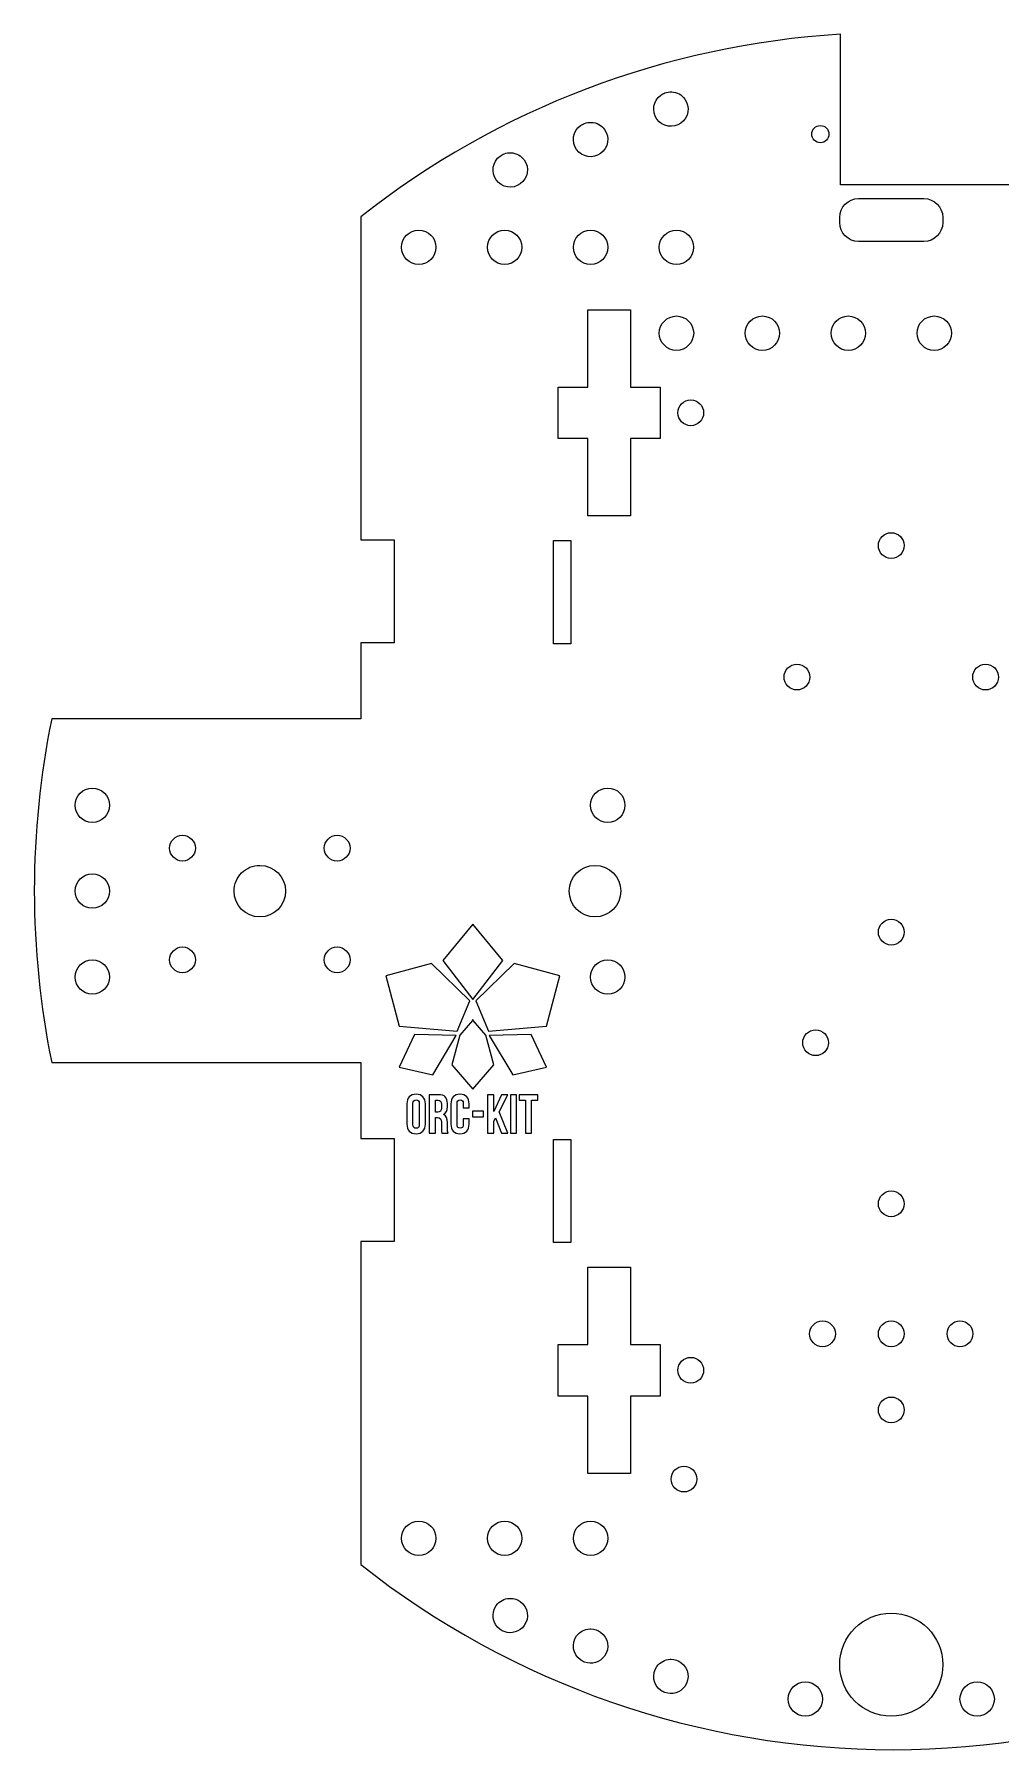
# Model space of a CAD drawing. Extents: x 5 to 205, y 41 to 241.
# Drawn here: x 5.2 to 117.7, y 41.3 to 241 of the extents above; entities that cross this region are included whole.
import ezdxf

# ---------------------------------------------------------------- set-up
doc = ezdxf.new("R2010")
doc.units = 0
doc.layers.add('Layer_1', color=7, linetype='CONTINUOUS')

msp = doc.modelspace()

# ---------------------------------------------------------------- linework, layer by layer
at = {"layer": 'Layer_1', "color": 7}
for p, q in [((99.078387, 223.4335), (99.078387, 240.951674)), ((99.078387, 240.951674), (99.078387, 240.951674)), ((79.4226, 234.246689), (79.4226, 234.246689)), ((70.071784, 230.702376), (70.071784, 230.702376)), ((96.728557, 230.333049), (96.728557, 230.333049)), ((60.720969, 227.158049), (60.720969, 227.158049)), ((122.078394, 223.4335), (99.078387, 223.4335)), ((101.174107, 221.832756), (108.783634, 221.832756)), ((101.174107, 221.832756), (101.174107, 221.832756)), ((43.228703, 219.708387), (43.228703, 182.110545)), ((49.978886, 218.160009), (49.978886, 218.160009)), ((59.978482, 218.159444), (59.978482, 218.159444)), ((69.978628, 218.159444), (69.978628, 218.159444)), ((79.978778, 218.159444), (79.978778, 218.159444)), ((98.978616, 219.028172), (98.978616, 219.637817)), ((110.978572, 219.637817), (110.978572, 219.028172)), ((108.783634, 216.832684), (101.174107, 216.832684)), ((69.642389, 208.891862), (74.642461, 208.891862)), ((69.642389, 199.891617), (69.642389, 208.891862)), ((69.642389, 208.891862), (69.642389, 208.891862)), ((74.642461, 208.891862), (74.642461, 199.891617)), ((79.979328, 208.159848), (79.979328, 208.159848)), ((89.978924, 208.159848), (89.978924, 208.159848)), ((99.97852, 208.159284), (99.97852, 208.159284)), ((109.97867, 208.159284), (109.97867, 208.159284)), ((66.192332, 193.891641), (66.192332, 199.891617)), ((66.192332, 199.891617), (69.642389, 199.891617)), ((74.642461, 199.891617), (78.091967, 199.891617)), ((78.091967, 199.891617), (78.091967, 193.891641)), ((81.642345, 198.391747), (81.642345, 198.391747)), ((69.642389, 193.891641), (66.192332, 193.891641)), ((69.642389, 184.891949), (69.642389, 193.891641)), ((78.091967, 193.891641), (74.642461, 193.891641)), ((74.642461, 193.891641), (74.642461, 184.891949)), ((74.642461, 184.891949), (69.642389, 184.891949)), ((43.228703, 182.110545), (47.116975, 182.110545)), ((47.116975, 182.110545), (47.116975, 170.109499)), ((65.668127, 182.010181), (67.667934, 182.010181)), ((65.668127, 170.009677), (65.668127, 182.010181)), ((65.668127, 182.010181), (65.668127, 182.010181)), ((67.667934, 182.010181), (67.667934, 170.009677)), ((104.978595, 182.934019), (104.978595, 182.934019)), ((47.116975, 170.109499), (43.228703, 170.109499)), ((43.228703, 170.109499), (43.228703, 161.260281)), ((67.667934, 170.009677), (65.668127, 170.009677)), ((94.002245, 167.627919), (94.002245, 167.627919)), ((115.955496, 167.627919), (115.955496, 167.627919)), ((43.228703, 161.260281), (7.255843, 161.260281)), ((11.978654, 153.208114), (11.978654, 153.208114)), ((71.978988, 153.208114), (71.978988, 153.208114)), ((22.478755, 147.708111), (22.478755, 147.708111)), ((40.479241, 147.708111), (40.479241, 147.708111)), ((31.478999, 144.207878), (31.478999, 144.207878)), ((70.490156, 144.207878), (70.490156, 144.207878)), ((11.978654, 143.208049), (11.978654, 143.208049)), ((104.978595, 137.934021), (104.978595, 137.934021)), ((22.478755, 134.708306), (22.478755, 134.708306)), ((40.479241, 134.708306), (40.479241, 134.708306)), ((11.978654, 133.2079), (11.978654, 133.2079)), ((71.978988, 133.2079), (71.978988, 133.2079)), ((96.174032, 125.059862), (96.174032, 125.059862)), ((7.255843, 121.260248), (43.228703, 121.260248)), ((43.228703, 121.260248), (43.228703, 112.410464)), ((43.228703, 112.410464), (47.116975, 112.410464)), ((47.116975, 112.410464), (47.116975, 100.40998)), ((65.667574, 112.310247), (67.667934, 112.310247)), ((65.667574, 100.310271), (65.667574, 112.310247)), ((65.667574, 112.310247), (65.667574, 112.310247)), ((67.667934, 112.310247), (67.667934, 100.310271)), ((104.978595, 106.310259), (104.978595, 106.310259)), ((47.116975, 100.40998), (43.228703, 100.40998)), ((43.228703, 100.40998), (43.228703, 62.81211)), ((67.667934, 100.310271), (65.667574, 100.310271)), ((69.642389, 97.427964), (74.642461, 97.427964)), ((69.642389, 88.427728), (69.642389, 97.427964)), ((69.642389, 97.427964), (69.642389, 97.427964)), ((74.642461, 97.427964), (74.642461, 88.427728)), ((96.978809, 91.175528), (96.978809, 91.175528)), ((104.978595, 91.175528), (104.978595, 91.175528)), ((112.978932, 91.175528), (112.978932, 91.175528)), ((66.192332, 82.427768), (66.192332, 88.427728)), ((66.192332, 88.427728), (69.642389, 88.427728)), ((74.642461, 88.427728), (78.091967, 88.427728)), ((78.091967, 88.427728), (78.091967, 82.427768)), ((81.642345, 86.927886), (81.642345, 86.927886)), ((69.642389, 82.427768), (66.192332, 82.427768)), ((69.642389, 73.428068), (69.642389, 82.427768)), ((78.091967, 82.427768), (74.642461, 82.427768)), ((74.642461, 82.427768), (74.642461, 73.428068)), ((104.978595, 82.310335), (104.978595, 82.310335)), ((80.848595, 74.259862), (80.848595, 74.259862)), ((74.642461, 73.428068), (69.642389, 73.428068)), ((49.978886, 67.87402), (49.978886, 67.87402)), ((59.978482, 67.87402), (59.978482, 67.87402)), ((69.978628, 67.87402), (69.978628, 67.87402)), ((60.676872, 58.877707), (60.676872, 58.876521)), ((60.676872, 58.876521), (60.676872, 58.876521)), ((104.978595, 57.15886), (104.978595, 57.15886)), ((70.027687, 55.332205), (70.027687, 55.33102)), ((70.027687, 55.33102), (70.027687, 55.33102)), ((79.378502, 51.786676), (79.378502, 51.78549)), ((79.378502, 51.78549), (79.378502, 51.78549)), ((94.978446, 49.156647), (94.978446, 49.156647)), ((114.978742, 49.156647), (114.978742, 49.156647))]:
    msp.add_line(p, q, dxfattribs=at)
at = {"layer": 'Layer_1', "color": 5}
for p, q in [((56.267664, 137.378054), (52.770248, 133.120678)), ((59.765081, 133.120678), (56.267664, 137.378054)), ((56.267664, 137.378054), (56.267664, 137.378054)), ((51.462337, 132.7704), (46.134404, 131.342908)), ((55.925833, 128.445935), (51.462337, 132.7704)), ((51.462337, 132.7704), (51.462337, 132.7704)), ((52.770248, 133.120678), (56.267664, 128.58318)), ((56.267664, 128.58318), (59.765081, 133.120678)), ((61.072991, 132.7704), (56.609495, 128.445935)), ((66.400924, 131.342908), (61.072991, 132.7704)), ((61.072991, 132.7704), (61.072991, 132.7704)), ((46.134404, 131.342908), (47.702212, 125.492115)), ((64.833116, 125.492115), (66.400924, 131.342908)), ((54.450721, 124.901918), (55.925833, 128.445935)), ((56.609495, 128.445935), (58.084867, 124.901918)), ((56.222214, 126.164254), (54.743775, 124.441026)), ((56.221319, 126.271542), (56.222214, 126.164254)), ((56.222089, 126.271542), (56.221319, 126.271542)), ((56.26843, 126.217515), (56.222089, 126.271542)), ((56.314779, 126.271542), (56.26843, 126.217515)), ((56.313884, 126.164254), (56.314779, 126.271542)), ((57.792587, 124.441026), (56.313884, 126.164254)), ((49.490479, 124.499149), (47.681728, 120.730322)), ((47.702212, 125.492115), (54.450721, 124.901918)), ((54.347273, 124.410303), (49.490479, 124.499149)), ((49.490479, 124.499149), (49.490479, 124.499149)), ((51.604189, 119.836698), (54.347273, 124.410303)), ((54.743775, 124.441026), (53.820195, 120.99431)), ((58.716163, 120.99431), (57.792587, 124.441026)), ((58.084867, 124.901918), (64.833116, 125.492115)), ((63.044849, 124.499149), (58.188055, 124.410303)), ((58.188055, 124.410303), (60.93114, 119.836698)), ((64.853601, 120.730322), (63.044849, 124.499149)), ((63.044849, 124.499149), (63.044849, 124.499149)), ((47.681728, 120.730322), (51.604189, 119.836698)), ((53.820195, 120.99431), (56.268049, 118.165702)), ((56.268049, 118.165702), (58.716163, 120.99431)), ((60.93114, 119.836698), (64.853601, 120.730322)), ((48.60268, 116.426887), (48.60268, 114.091967)), ((49.308285, 114.047063), (49.308285, 116.471791)), ((49.308285, 116.471791), (49.308285, 116.471791)), ((50.039559, 116.471791), (50.039559, 114.047063)), ((50.745169, 114.091967), (50.745169, 116.426887)), ((52.268538, 117.504526), (51.203711, 117.504526)), ((51.203711, 117.504526), (51.203711, 113.014283)), ((51.909316, 115.483937), (51.909316, 116.863083)), ((51.909316, 116.863083), (52.249294, 116.863083)), ((52.249294, 116.863083), (52.249294, 116.863083)), ((52.608511, 116.401228), (52.608511, 115.958622)), ((53.314121, 116.118966), (53.314121, 116.471769)), ((53.726869, 116.426887), (53.726869, 114.091967)), ((54.432474, 114.047063), (54.432474, 116.471791)), ((55.163743, 116.471791), (55.163743, 115.990692)), ((55.163743, 115.990692), (55.830864, 115.990692)), ((55.830864, 115.990692), (55.830864, 116.426887)), ((58.699788, 117.504549), (57.994178, 117.504549)), ((57.994178, 117.504549), (57.994178, 113.014305)), ((58.699788, 115.560911), (58.699788, 117.504549)), ((59.623515, 117.504549), (58.712635, 115.560911)), ((59.347686, 115.503182), (60.329125, 117.504549)), ((60.329125, 117.504549), (59.623515, 117.504549)), ((61.355866, 117.504549), (60.650257, 117.504549)), ((60.650257, 117.504549), (60.650257, 113.014305)), ((61.355866, 113.014305), (61.355866, 117.504549)), ((63.841238, 117.504549), (61.66026, 117.504549)), ((61.66026, 117.504549), (61.66026, 116.863083)), ((61.66026, 116.863083), (62.397944, 116.863083)), ((61.66026, 116.863083), (61.66026, 116.863083)), ((62.397944, 116.863083), (62.397944, 113.014305)), ((63.103554, 113.014305), (63.103554, 116.863083)), ((63.103554, 116.863083), (63.841238, 116.863083)), ((63.841238, 116.863083), (63.841238, 117.504549)), ((48.60268, 114.091967), (48.60268, 114.091967)), ((52.18515, 115.483937), (51.909316, 115.483937)), ((51.909316, 113.014283), (51.909316, 114.842453)), ((51.909316, 114.842453), (52.153076, 114.842453)), ((52.614926, 114.271551), (52.614926, 113.565941)), ((52.852271, 115.201698), (52.852271, 115.214501)), ((53.320541, 113.559548), (53.320541, 114.252329)), ((55.163743, 114.688524), (55.163743, 114.047063)), ((55.830864, 114.688524), (55.163743, 114.688524)), ((55.163743, 114.688524), (55.163743, 114.688524)), ((55.830864, 114.091967), (55.830864, 114.688524)), ((57.516109, 115.580155), (56.233182, 115.580155)), ((56.233182, 115.580155), (56.233182, 114.938694)), ((56.233182, 114.938694), (57.516109, 114.938694)), ((56.233182, 114.938694), (56.233182, 114.938694)), ((57.516109, 114.938694), (57.516109, 115.580155)), ((58.712635, 115.560911), (58.699788, 115.560911)), ((58.699788, 114.393451), (58.917883, 114.803987)), ((58.699788, 113.014305), (58.699788, 114.393451)), ((58.917883, 114.803987), (59.604249, 113.014305)), ((60.329125, 113.014305), (59.347686, 115.503182)), ((51.203711, 113.014283), (51.909316, 113.014283)), ((52.679075, 113.014283), (53.397514, 113.014283)), ((53.397514, 113.014283), (53.397514, 113.014305)), ((57.994178, 113.014305), (58.699788, 113.014305)), ((59.604249, 113.014305), (59.604271, 113.014305)), ((59.604271, 113.014305), (60.329125, 113.014305)), ((60.650257, 113.014305), (61.355866, 113.014305)), ((60.650257, 113.014305), (60.650257, 113.014305)), ((62.397944, 113.014305), (63.103554, 113.014305))]:
    msp.add_line(p, q, dxfattribs=at)
at = {"layer": 'Layer_1', "color": 7}
for points in [[(99.078387, 240.951674), (78.731866, 239.728066), (59.245144, 232.31599), (43.228703, 219.708387)], [(77.706669, 231.079959), (77.06117, 231.976471), (77.264782, 233.226538), (78.161419, 233.871864)], [(78.161419, 233.871864), (78.308019, 233.977314), (78.468226, 234.062424), (78.637669, 234.124871)], [(78.637669, 234.124871), (78.888536, 234.21755), (79.155442, 234.258972), (79.4226, 234.246689)], [(79.4226, 234.246689), (80.032259, 234.218213), (80.595552, 233.912922), (80.952224, 233.417662)], [(80.952224, 233.417662), (81.597954, 232.521434), (81.394842, 231.271427), (80.498572, 230.625756)], [(68.355851, 227.535645), (67.710239, 228.432014), (67.9136, 229.68205), (68.810053, 230.327548)], [(68.810053, 230.327548), (68.956792, 230.433235), (69.117187, 230.518534), (69.286854, 230.581108)], [(69.286854, 230.581108), (69.537758, 230.673598), (69.804664, 230.714834), (70.071784, 230.702376)], [(70.071784, 230.702376), (70.681545, 230.67421), (71.245055, 230.369097), (71.601959, 229.873899)], [(71.601959, 229.873899), (72.247949, 228.977428), (72.044557, 227.726972), (71.147757, 227.081443)], [(80.498572, 230.625756), (79.602203, 229.980144), (78.352167, 230.183505), (77.706669, 231.079959)], [(95.728652, 229.333144), (95.728705, 229.885354), (96.176346, 230.332995), (96.728557, 230.333049)], [(96.728557, 230.333049), (97.280767, 230.332995), (97.728408, 229.885354), (97.728459, 229.333144)], [(96.728557, 228.333239), (96.176346, 228.333293), (95.728705, 228.780934), (95.728652, 229.333144)], [(97.728459, 229.333144), (97.728408, 228.780934), (97.280767, 228.333293), (96.728557, 228.333239)], [(59.004485, 223.991866), (58.358986, 224.888378), (58.562601, 226.138445), (59.459238, 226.783772)], [(59.459238, 226.783772), (59.606008, 226.889266), (59.766403, 226.974379), (59.936039, 227.036781)], [(59.936039, 227.036781), (60.186943, 227.129271), (60.453849, 227.170506), (60.720969, 227.158049)], [(60.720969, 227.158049), (61.33073, 227.129883), (61.894237, 226.82477), (62.251141, 226.329572)], [(62.251141, 226.329572), (62.896756, 225.433203), (62.693395, 224.183164), (61.796941, 223.537666)], [(71.147757, 227.081443), (70.251385, 226.435828), (69.001349, 226.639192), (68.355851, 227.535645)], [(61.796941, 223.537666), (60.900474, 222.891676), (59.650015, 223.095065), (59.004485, 223.991866)], [(98.978616, 219.637817), (98.978616, 220.853944), (99.95798, 221.832756), (101.174107, 221.832756)], [(108.783634, 221.832756), (109.99976, 221.832756), (110.978572, 220.853944), (110.978572, 219.637817)], [(47.978526, 216.160199), (47.97863, 217.264834), (48.874251, 218.160206), (49.978886, 218.160009)], [(49.978886, 218.160009), (51.083306, 218.159904), (51.978591, 217.264622), (51.978695, 216.160199)], [(57.978672, 216.159634), (57.978777, 217.264055), (58.874062, 218.15934), (59.978482, 218.159444)], [(59.978482, 218.159444), (61.082902, 218.15934), (61.978187, 217.264055), (61.978292, 216.159634)], [(67.978822, 216.159634), (67.978926, 217.264055), (68.874208, 218.159337), (69.978628, 218.159444)], [(69.978628, 218.159444), (71.083263, 218.159642), (71.978884, 217.264269), (71.978988, 216.159634)], [(77.978418, 216.159634), (77.978522, 217.264269), (78.874143, 218.159642), (79.978778, 218.159444)], [(79.978778, 218.159444), (81.083198, 218.159337), (81.97848, 217.264055), (81.978585, 216.159634)], [(101.174107, 216.832684), (99.95798, 216.832684), (98.978616, 217.812046), (98.978616, 219.028172)], [(110.978572, 219.028172), (110.978572, 217.812046), (109.99976, 216.832684), (108.783634, 216.832684)], [(49.978886, 214.159839), (48.874034, 214.159641), (47.978328, 215.055347), (47.978526, 216.160199)], [(51.978695, 216.160199), (51.978893, 215.055573), (51.08352, 214.159943), (49.978886, 214.159839)], [(59.978482, 214.159825), (58.874062, 214.159929), (57.978777, 215.055214), (57.978672, 216.159634)], [(61.978292, 216.159634), (61.978187, 215.055214), (61.082902, 214.159929), (59.978482, 214.159825)], [(69.978628, 214.159825), (68.874208, 214.159932), (67.978926, 215.055214), (67.978822, 216.159634)], [(71.978988, 216.159634), (71.978884, 215.055), (71.083263, 214.159627), (69.978628, 214.159825)], [(79.978778, 214.159825), (78.874143, 214.159627), (77.978522, 215.055), (77.978418, 216.159634)], [(81.978585, 216.159634), (81.97848, 215.055214), (81.083198, 214.159932), (79.978778, 214.159825)], [(77.978968, 206.160038), (77.979072, 207.264673), (78.874693, 208.160046), (79.979328, 208.159848)], [(79.979328, 208.159848), (81.083748, 208.159744), (81.979033, 207.264459), (81.979138, 206.160038)], [(87.978564, 206.160038), (87.978669, 207.264673), (88.87429, 208.160046), (89.978924, 208.159848)], [(89.978924, 208.159848), (91.083344, 208.159744), (91.97863, 207.264459), (91.978734, 206.160038)], [(97.978711, 206.159474), (97.978815, 207.263894), (98.8741, 208.159179), (99.97852, 208.159284)], [(99.97852, 208.159284), (101.082941, 208.159179), (101.978226, 207.263894), (101.97833, 206.159474)], [(107.97886, 206.159474), (107.978964, 207.263894), (108.874241, 208.159179), (109.97867, 208.159284)], [(109.97867, 208.159284), (111.083304, 208.159481), (111.978925, 207.264109), (111.97903, 206.159474)], [(79.979328, 204.159678), (78.874476, 204.159481), (77.97877, 205.055186), (77.978968, 206.160038)], [(81.979138, 206.160038), (81.979335, 205.055404), (81.083963, 204.159783), (79.979328, 204.159678)], [(89.978924, 204.159678), (88.874072, 204.159481), (87.978367, 205.055186), (87.978564, 206.160038)], [(91.978734, 206.160038), (91.978932, 205.055404), (91.083559, 204.159783), (89.978924, 204.159678)], [(99.97852, 204.159664), (98.8741, 204.159769), (97.978815, 205.055054), (97.978711, 206.159474)], [(101.97833, 206.159474), (101.978226, 205.055054), (101.082941, 204.159769), (99.97852, 204.159664)], [(109.97867, 204.159664), (108.87425, 204.159769), (107.978964, 205.055054), (107.97886, 206.159474)], [(111.97903, 206.159474), (111.978925, 205.054839), (111.083296, 204.159467), (109.97867, 204.159664)], [(80.142486, 196.892442), (80.142769, 197.720544), (80.814243, 198.391668), (81.642345, 198.391747)], [(81.642345, 198.391747), (82.470659, 198.391973), (83.142368, 197.720756), (83.142751, 196.892442)], [(81.642345, 195.391483), (80.8136, 195.391562), (80.141956, 196.063696), (80.142486, 196.892442)], [(83.142751, 196.892442), (83.143316, 196.063482), (82.471305, 195.391257), (81.642345, 195.391483)], [(103.478736, 181.43416), (103.478815, 182.262477), (104.150279, 182.93394), (104.978595, 182.934019)], [(104.978595, 182.934019), (105.806912, 182.93394), (106.478372, 182.262477), (106.478451, 181.43416)], [(104.978595, 179.933754), (104.150064, 179.933833), (103.478511, 180.605629), (103.478736, 181.43416)], [(106.478451, 181.43416), (106.478677, 180.605632), (105.807123, 179.933833), (104.978595, 179.933754)], [(92.501836, 166.128049), (92.501906, 166.956597), (93.173708, 167.628145), (94.002245, 167.627919)], [(94.002245, 164.628208), (93.173719, 164.627982), (92.501923, 165.29953), (92.501836, 166.128049)], [(94.002245, 167.627919), (94.830564, 167.627835), (95.50203, 166.956372), (95.502101, 166.128049)], [(95.502101, 166.128049), (95.502013, 165.299727), (94.830553, 164.628292), (94.002245, 164.628208)], [(114.45564, 166.128049), (114.45571, 166.956372), (115.127176, 167.627835), (115.955496, 167.627919)], [(115.955496, 164.628208), (115.127188, 164.628292), (114.455727, 165.299727), (114.45564, 166.128049)], [(115.955496, 167.627919), (116.783815, 167.627835), (117.455281, 166.956372), (117.455352, 166.128049)], [(117.455352, 166.128049), (117.455264, 165.299727), (116.783804, 164.628292), (115.955496, 164.628208)], [(7.255843, 161.260281), (5.909999, 154.678717), (5.230778, 147.978282), (5.228472, 141.260518)], [(9.978845, 151.207751), (9.978644, 152.312397), (10.874017, 153.208001), (11.978654, 153.208114)], [(11.978654, 153.208114), (13.083506, 153.208311), (13.979215, 152.312594), (13.979014, 151.207751)], [(69.978628, 151.207751), (69.978428, 152.312594), (70.874136, 153.208311), (71.978988, 153.208114)], [(71.978988, 153.208114), (73.083626, 153.208001), (73.978999, 152.312397), (73.978798, 151.207751)], [(11.978654, 149.207952), (10.87424, 149.208065), (9.978958, 150.103331), (9.978845, 151.207751)], [(13.979014, 151.207751), (13.978904, 150.103133), (13.083286, 149.207755), (11.978654, 149.207952)], [(71.978988, 149.207952), (70.874357, 149.207755), (69.978738, 150.103133), (69.978628, 151.207751)], [(73.978798, 151.207751), (73.978688, 150.103331), (73.083406, 149.208065), (71.978988, 149.207952)], [(21.418044, 145.147369), (21.136759, 145.428757), (20.978791, 145.81037), (20.978899, 146.208241)], [(20.978899, 146.208241), (20.978971, 147.036561), (21.650435, 147.708031), (22.478755, 147.708111)], [(22.478755, 147.708111), (22.876628, 147.708219), (23.258244, 147.55025), (23.539633, 147.268961)], [(23.539633, 147.268961), (23.821023, 146.987673), (23.979129, 146.606114), (23.979164, 146.208241)], [(23.979164, 146.208241), (23.979272, 145.810275), (23.821228, 145.428577), (23.539823, 145.147173)], [(39.418174, 145.147174), (39.13677, 145.428578), (38.978727, 145.810275), (38.978834, 146.208241)], [(38.978834, 146.208241), (38.978869, 146.606113), (39.136975, 146.987672), (39.418364, 147.26896)], [(39.418364, 147.26896), (39.699752, 147.550248), (40.081368, 147.708218), (40.479241, 147.708111)], [(40.479241, 147.708111), (41.307562, 147.708033), (41.979028, 147.036562), (41.979099, 146.208241)], [(41.979099, 146.208241), (41.979207, 145.81037), (41.821239, 145.428756), (41.539953, 145.147368)], [(22.478755, 144.707834), (22.080885, 144.707872), (21.699329, 144.86598), (21.418044, 145.147369)], [(23.539823, 145.147173), (23.258418, 144.865769), (22.876721, 144.707726), (22.478755, 144.707834)], [(29.35741, 143.329194), (29.920084, 143.891871), (30.683256, 144.207948), (31.478999, 144.207878)], [(31.478999, 144.207878), (33.135849, 144.207718), (34.478863, 142.864451), (34.478711, 141.207601)], [(40.479241, 144.707834), (40.081275, 144.707726), (39.699578, 144.86577), (39.418174, 145.147174)], [(41.539953, 145.147368), (41.258667, 144.865979), (40.877111, 144.707872), (40.479241, 144.707834)], [(67.489891, 141.207601), (67.489739, 142.864669), (68.833091, 144.208019), (70.490156, 144.207878)], [(70.490156, 144.207878), (72.147007, 144.207708), (73.490023, 142.864443), (73.489871, 141.207601)], [(9.978845, 141.207686), (9.978644, 142.312332), (10.874017, 143.207936), (11.978654, 143.208049)], [(11.978654, 143.208049), (13.083506, 143.208247), (13.979215, 142.31253), (13.979014, 141.207686)], [(28.478734, 141.207601), (28.478661, 142.003345), (28.794735, 142.766518), (29.35741, 143.329194)], [(5.228472, 141.260518), (5.23073, 134.542585), (5.909965, 127.84198), (7.255843, 121.260248)], [(11.978654, 139.207888), (10.87424, 139.208001), (9.978958, 140.103266), (9.978845, 141.207686)], [(13.979014, 141.207686), (13.978904, 140.103068), (13.083286, 139.20769), (11.978654, 139.207888)], [(31.478999, 138.20789), (29.822154, 138.207743), (28.478893, 139.550756), (28.478734, 141.207601)], [(34.478711, 141.207601), (34.478552, 139.550972), (33.135628, 138.208049), (31.478999, 138.20789)], [(70.490156, 138.20789), (68.833311, 138.207749), (67.490049, 139.550759), (67.489891, 141.207601)], [(73.489871, 141.207601), (73.489713, 139.550985), (72.146787, 138.208059), (70.490156, 138.20789)], [(103.478736, 136.434179), (103.478827, 137.262502), (104.150284, 137.933937), (104.978595, 137.934021)], [(104.978595, 137.934021), (105.807118, 137.934247), (106.478914, 137.262699), (106.479001, 136.434179)], [(104.978595, 134.934309), (104.150273, 134.934394), (103.478813, 135.605857), (103.478736, 136.434179)], [(106.479001, 136.434179), (106.478931, 135.605631), (105.807129, 134.934084), (104.978595, 134.934309)], [(20.978899, 133.2079), (20.978791, 133.60577), (21.136759, 133.987383), (21.418044, 134.268771)], [(21.418044, 134.268771), (21.699329, 134.55016), (22.080885, 134.708268), (22.478755, 134.708306)], [(22.478755, 134.708306), (22.876721, 134.708414), (23.258418, 134.550371), (23.539823, 134.268967)], [(23.539823, 134.268967), (23.821228, 133.987563), (23.979272, 133.605866), (23.979164, 133.2079)], [(38.978834, 133.2079), (38.978727, 133.605865), (39.13677, 133.987562), (39.418174, 134.268966)], [(39.418174, 134.268966), (39.699578, 134.55037), (40.081275, 134.708414), (40.479241, 134.708306)], [(40.479241, 134.708306), (40.877111, 134.708268), (41.258667, 134.550161), (41.539953, 134.268772)], [(41.539953, 134.268772), (41.821239, 133.987384), (41.979207, 133.60577), (41.979099, 133.2079)], [(9.978845, 131.208101), (9.978958, 132.312521), (10.87424, 133.207787), (11.978654, 133.2079)], [(11.978654, 133.2079), (13.083286, 133.208097), (13.978904, 132.312719), (13.979014, 131.208101)], [(22.478755, 131.708058), (21.650446, 131.708137), (20.978986, 132.379591), (20.978899, 133.2079)], [(23.539623, 132.147197), (23.258235, 131.865915), (22.876623, 131.707949), (22.478755, 131.708058)], [(23.979164, 133.2079), (23.979122, 132.810031), (23.821012, 132.428479), (23.539623, 132.147197)], [(39.418374, 132.147198), (39.136986, 132.42848), (38.978876, 132.810032), (38.978834, 133.2079)], [(40.479241, 131.708058), (40.081373, 131.70795), (39.699762, 131.865916), (39.418374, 132.147198)], [(41.979099, 133.2079), (41.979012, 132.379589), (41.307551, 131.708136), (40.479241, 131.708058)], [(69.978628, 131.208101), (69.978738, 132.312719), (70.874357, 133.208097), (71.978988, 133.2079)], [(71.978988, 133.2079), (73.083406, 133.207787), (73.978688, 132.312521), (73.978798, 131.208101)], [(11.978654, 129.208303), (10.87424, 129.208416), (9.978958, 130.103681), (9.978845, 131.208101)], [(13.979014, 131.208101), (13.978904, 130.103483), (13.083286, 129.208105), (11.978654, 129.208303)], [(71.978988, 129.208303), (70.874357, 129.208105), (69.978738, 130.103483), (69.978628, 131.208101)], [(73.978798, 131.208101), (73.978688, 130.103681), (73.083406, 129.208416), (71.978988, 129.208303)], [(94.673626, 123.559992), (94.673697, 124.38854), (95.345498, 125.060088), (96.174032, 125.059862)], [(96.174032, 125.059862), (97.002354, 125.059777), (97.67382, 124.388314), (97.673891, 123.559992)], [(96.174032, 122.060122), (95.345498, 122.059896), (94.673697, 122.731444), (94.673626, 123.559992)], [(97.673891, 123.559992), (97.67382, 122.73167), (97.002354, 122.060207), (96.174032, 122.060122)], [(103.478736, 104.809853), (103.478511, 105.638373), (104.150064, 106.310175), (104.978595, 106.310259)], [(104.978595, 106.310259), (105.807341, 106.310485), (106.479227, 105.638599), (106.479001, 104.809853)], [(104.978595, 103.309983), (104.150273, 103.310068), (103.478813, 103.981531), (103.478736, 104.809853)], [(106.479001, 104.809853), (106.478931, 103.981305), (105.807129, 103.309757), (104.978595, 103.309983)], [(95.47895, 89.675122), (95.478724, 90.503642), (96.150275, 91.1755), (96.978809, 91.175528)], [(96.978809, 91.175528), (97.807334, 91.175528), (98.47889, 90.503642), (98.478665, 89.675122)], [(103.478736, 89.675122), (103.478511, 90.503642), (104.150064, 91.1755), (104.978595, 91.175528)], [(104.978595, 91.175528), (105.807341, 91.175528), (106.479227, 90.503867), (106.479001, 89.675122)], [(111.478526, 89.675122), (111.4783, 90.503867), (112.150186, 91.175754), (112.978932, 91.175528)], [(112.978932, 91.175528), (113.807463, 91.175528), (114.479016, 90.503642), (114.478791, 89.675122)], [(96.978809, 88.17528), (96.150498, 88.175365), (95.479037, 88.8468), (95.47895, 89.675122)], [(98.478665, 89.675122), (98.478577, 88.8468), (97.807117, 88.175365), (96.978809, 88.17528)], [(104.978595, 88.17528), (104.150284, 88.175365), (103.478832, 88.8468), (103.478736, 89.675122)], [(106.479001, 89.675122), (106.478914, 88.846602), (105.807118, 88.175054), (104.978595, 88.17528)], [(112.978932, 88.17528), (112.150409, 88.175054), (111.478613, 88.846602), (111.478526, 89.675122)], [(114.478791, 89.675122), (114.478703, 88.8468), (113.807243, 88.175365), (112.978932, 88.17528)], [(80.142486, 85.428581), (80.142769, 86.256677), (80.814243, 86.927801), (81.642345, 86.927886)], [(81.642345, 86.927886), (82.470659, 86.928112), (83.142368, 86.256903), (83.142751, 85.428581)], [(81.642345, 83.92761), (80.813594, 83.927695), (80.141956, 84.599835), (80.142486, 85.428581)], [(83.142751, 85.428581), (83.143316, 84.599609), (82.471311, 83.927384), (81.642345, 83.92761)], [(103.478736, 80.809929), (103.478511, 81.638449), (104.150064, 82.310251), (104.978595, 82.310335)], [(104.978595, 82.310335), (105.807341, 82.310561), (106.479227, 81.638675), (106.479001, 80.809929)], [(104.978595, 79.310087), (104.150284, 79.310172), (103.478832, 79.981607), (103.478736, 80.809929)], [(106.479001, 80.809929), (106.478914, 79.981409), (105.807118, 79.309862), (104.978595, 79.310087)], [(79.348736, 72.759992), (79.348807, 73.588314), (80.020273, 74.259777), (80.848595, 74.259862)], [(80.848595, 74.259862), (81.677129, 74.260088), (82.348931, 73.58854), (82.349001, 72.759992)], [(80.848595, 71.260122), (80.020273, 71.260207), (79.348815, 71.93167), (79.348736, 72.759992)], [(82.349001, 72.759992), (82.348931, 71.931444), (81.677129, 71.259896), (80.848595, 71.260122)], [(47.978526, 65.873657), (47.978325, 66.9785), (48.874034, 67.874217), (49.978886, 67.87402)], [(49.978886, 67.87402), (51.083523, 67.873907), (51.978896, 66.978303), (51.978695, 65.873657)], [(57.978672, 65.874221), (57.978782, 66.978641), (58.874065, 67.873907), (59.978482, 67.87402)], [(59.978482, 67.87402), (61.082899, 67.873907), (61.978182, 66.978641), (61.978292, 65.874221)], [(67.978822, 65.874221), (67.978932, 66.978641), (68.874214, 67.873907), (69.978628, 67.87402)], [(69.978628, 67.87402), (71.08326, 67.874217), (71.978878, 66.978867), (71.978988, 65.874221)], [(49.978886, 63.873858), (48.874254, 63.873661), (47.978636, 64.769011), (47.978526, 65.873657)], [(51.978695, 65.873657), (51.978585, 64.769237), (51.083303, 63.873971), (49.978886, 63.873858)], [(59.978482, 63.874395), (58.874056, 63.874507), (57.978768, 64.769801), (57.978672, 65.874221)], [(61.978292, 65.874221), (61.978196, 64.769801), (61.082908, 63.874507), (59.978482, 63.874395)], [(69.978628, 63.874395), (68.874203, 63.874507), (67.978917, 64.769801), (67.978822, 65.874221)], [(71.978988, 65.874221), (71.978893, 64.769575), (71.083272, 63.874197), (69.978628, 63.874395)], [(43.228703, 62.81211), (60.881613, 48.856757), (82.725463, 41.263315), (105.228294, 41.259617)], [(105.228294, 41.259617), (127.745902, 41.298028), (149.591497, 48.935102), (167.228438, 62.934482)], [(59.459238, 55.253945), (58.562598, 55.899274), (58.358984, 57.149349), (59.004485, 58.045857)], [(59.004485, 58.045857), (59.361157, 58.541128), (59.924448, 58.846408), (60.534107, 58.874884)], [(60.534107, 58.874884), (60.581647, 58.877707), (60.629264, 58.878553), (60.676872, 58.877707)], [(60.676872, 58.876521), (61.079626, 58.866643), (61.470026, 58.735467), (61.796941, 58.500037)], [(61.796941, 58.500037), (62.693736, 57.85451), (62.897125, 56.604068), (62.251141, 55.707589)], [(98.978616, 51.158872), (98.978621, 54.472556), (101.6649, 57.15886), (104.978595, 57.15886)], [(104.978595, 57.15886), (108.29229, 57.15886), (110.978566, 54.472556), (110.978572, 51.158872)], [(59.936039, 55.000397), (59.766372, 55.062965), (59.605977, 55.148253), (59.459238, 55.253945)], [(62.251141, 55.707589), (61.725914, 54.978581), (60.778988, 54.689331), (59.936039, 55.000397)], [(68.810053, 51.708444), (67.913597, 52.353942), (67.710233, 53.603989), (68.355851, 54.500355)], [(68.355851, 54.500355), (68.712523, 54.995627), (69.27581, 55.300907), (69.885475, 55.329383)], [(69.885475, 55.329383), (69.932821, 55.332205), (69.980265, 55.333052), (70.027687, 55.332205)], [(70.027687, 55.33102), (70.430441, 55.321142), (70.820842, 55.189965), (71.147757, 54.954535)], [(71.147757, 54.954535), (72.044552, 54.309009), (72.247943, 53.058567), (71.601959, 52.162088)], [(71.601959, 52.162088), (71.076577, 51.433277), (70.129679, 51.144253), (69.286854, 51.455431)], [(69.286854, 51.455431), (69.117218, 51.517831), (68.956823, 51.602949), (68.810053, 51.708444)], [(78.161419, 48.162914), (77.264779, 48.808243), (77.061167, 50.058319), (77.706669, 50.954826)], [(77.706669, 50.954826), (78.063341, 51.450097), (78.626631, 51.755377), (79.236291, 51.783853)], [(79.236291, 51.783853), (79.283645, 51.786676), (79.331081, 51.787522), (79.378502, 51.786676)], [(79.378502, 51.78549), (79.781256, 51.775613), (80.171657, 51.644436), (80.498572, 51.409006)], [(80.498572, 51.409006), (81.394828, 50.763338), (81.597937, 49.513347), (80.952224, 48.617123)], [(104.978595, 45.158913), (101.664911, 45.158913), (98.978638, 47.845188), (98.978616, 51.158872)], [(110.978572, 51.158872), (110.978549, 47.845188), (108.292279, 45.158913), (104.978595, 45.158913)], [(78.637669, 47.909902), (78.468226, 47.972358), (78.308019, 48.057476), (78.161419, 48.162914)], [(80.952224, 48.617123), (80.427068, 47.888368), (79.480464, 47.599119), (78.637669, 47.909902)], [(92.978639, 47.156284), (92.978438, 48.26093), (93.873811, 49.156534), (94.978446, 49.156647)], [(94.978446, 49.156647), (96.083298, 49.156844), (96.979009, 48.261127), (96.978809, 47.156284)], [(112.978932, 47.156284), (112.978732, 48.26093), (113.874104, 49.156534), (114.978742, 49.156647)], [(114.978742, 49.156647), (116.083379, 49.156534), (116.978752, 48.26093), (116.978551, 47.156284)], [(94.978446, 45.156485), (93.874031, 45.156598), (92.978749, 46.051864), (92.978639, 47.156284)], [(96.978809, 47.156284), (96.978699, 46.051638), (96.083078, 45.156288), (94.978446, 45.156485)], [(114.978742, 45.156485), (113.874324, 45.156598), (112.979042, 46.051864), (112.978932, 47.156284)], [(116.978551, 47.156284), (116.978441, 46.051864), (116.083159, 45.156598), (114.978742, 45.156485)]]:
    msp.add_open_spline(points, degree=3, dxfattribs=at)
at = {"layer": 'Layer_1', "color": 5}
for points in [[(49.673922, 117.555863), (48.981142, 117.555863), (48.60268, 117.145327), (48.60268, 116.426887)], [(49.308285, 116.471791), (49.308285, 116.79252), (49.449412, 116.914401), (49.673922, 116.914401)], [(50.745169, 116.426887), (50.745169, 117.145327), (50.366702, 117.555863), (49.673922, 117.555863)], [(49.673922, 116.914401), (49.898437, 116.914401), (50.039559, 116.79252), (50.039559, 116.471791)], [(52.608511, 115.958622), (52.608511, 115.5994), (52.448145, 115.483937), (52.18515, 115.483937)], [(52.249294, 116.863083), (52.499468, 116.863083), (52.608511, 116.721965), (52.608511, 116.401228)], [(53.314121, 116.471769), (53.314121, 117.164549), (52.999803, 117.504526), (52.268538, 117.504526)], [(52.852271, 115.214501), (53.166584, 115.362037), (53.314121, 115.657111), (53.314121, 116.118966)], [(54.778867, 117.555863), (54.086086, 117.555863), (53.726869, 117.145327), (53.726869, 116.426887)], [(54.432474, 116.471791), (54.432474, 116.79252), (54.573596, 116.914401), (54.798111, 116.914401)], [(55.830864, 116.426887), (55.830864, 117.145327), (55.471647, 117.555863), (54.778867, 117.555863)], [(54.798111, 116.914401), (55.022626, 116.914401), (55.163743, 116.79252), (55.163743, 116.471791)], [(48.60268, 114.091967), (48.60268, 113.373527), (48.981142, 112.962986), (49.673922, 112.962986)], [(49.673922, 113.604452), (49.449412, 113.604452), (49.308285, 113.72633), (49.308285, 114.047063)], [(49.673922, 112.962986), (50.366702, 112.962986), (50.745169, 113.373527), (50.745169, 114.091967)], [(50.039559, 114.047063), (50.039559, 113.72633), (49.898437, 113.604452), (49.673922, 113.604452)], [(52.153076, 114.842453), (52.473809, 114.842453), (52.614926, 114.688502), (52.614926, 114.271551)], [(53.320541, 114.252329), (53.320541, 114.720598), (53.205074, 115.054161), (52.852271, 115.201698)], [(53.726869, 114.091967), (53.726869, 113.373527), (54.086086, 112.962986), (54.778867, 112.962986)], [(54.798111, 113.610867), (54.573596, 113.610867), (54.432474, 113.72633), (54.432474, 114.047063)], [(54.778867, 112.962986), (55.471647, 112.962986), (55.830864, 113.373527), (55.830864, 114.091967)], [(55.163743, 114.047063), (55.163743, 113.72633), (55.022626, 113.610867), (54.798111, 113.610867)], [(52.614926, 113.565941), (52.614926, 113.200309), (52.640577, 113.129745), (52.679075, 113.014283)], [(53.397514, 113.014305), (53.326955, 113.181086), (53.320541, 113.341453), (53.320541, 113.559548)]]:
    msp.add_open_spline(points, degree=3, dxfattribs=at)

doc.saveas('drawing.dxf')
